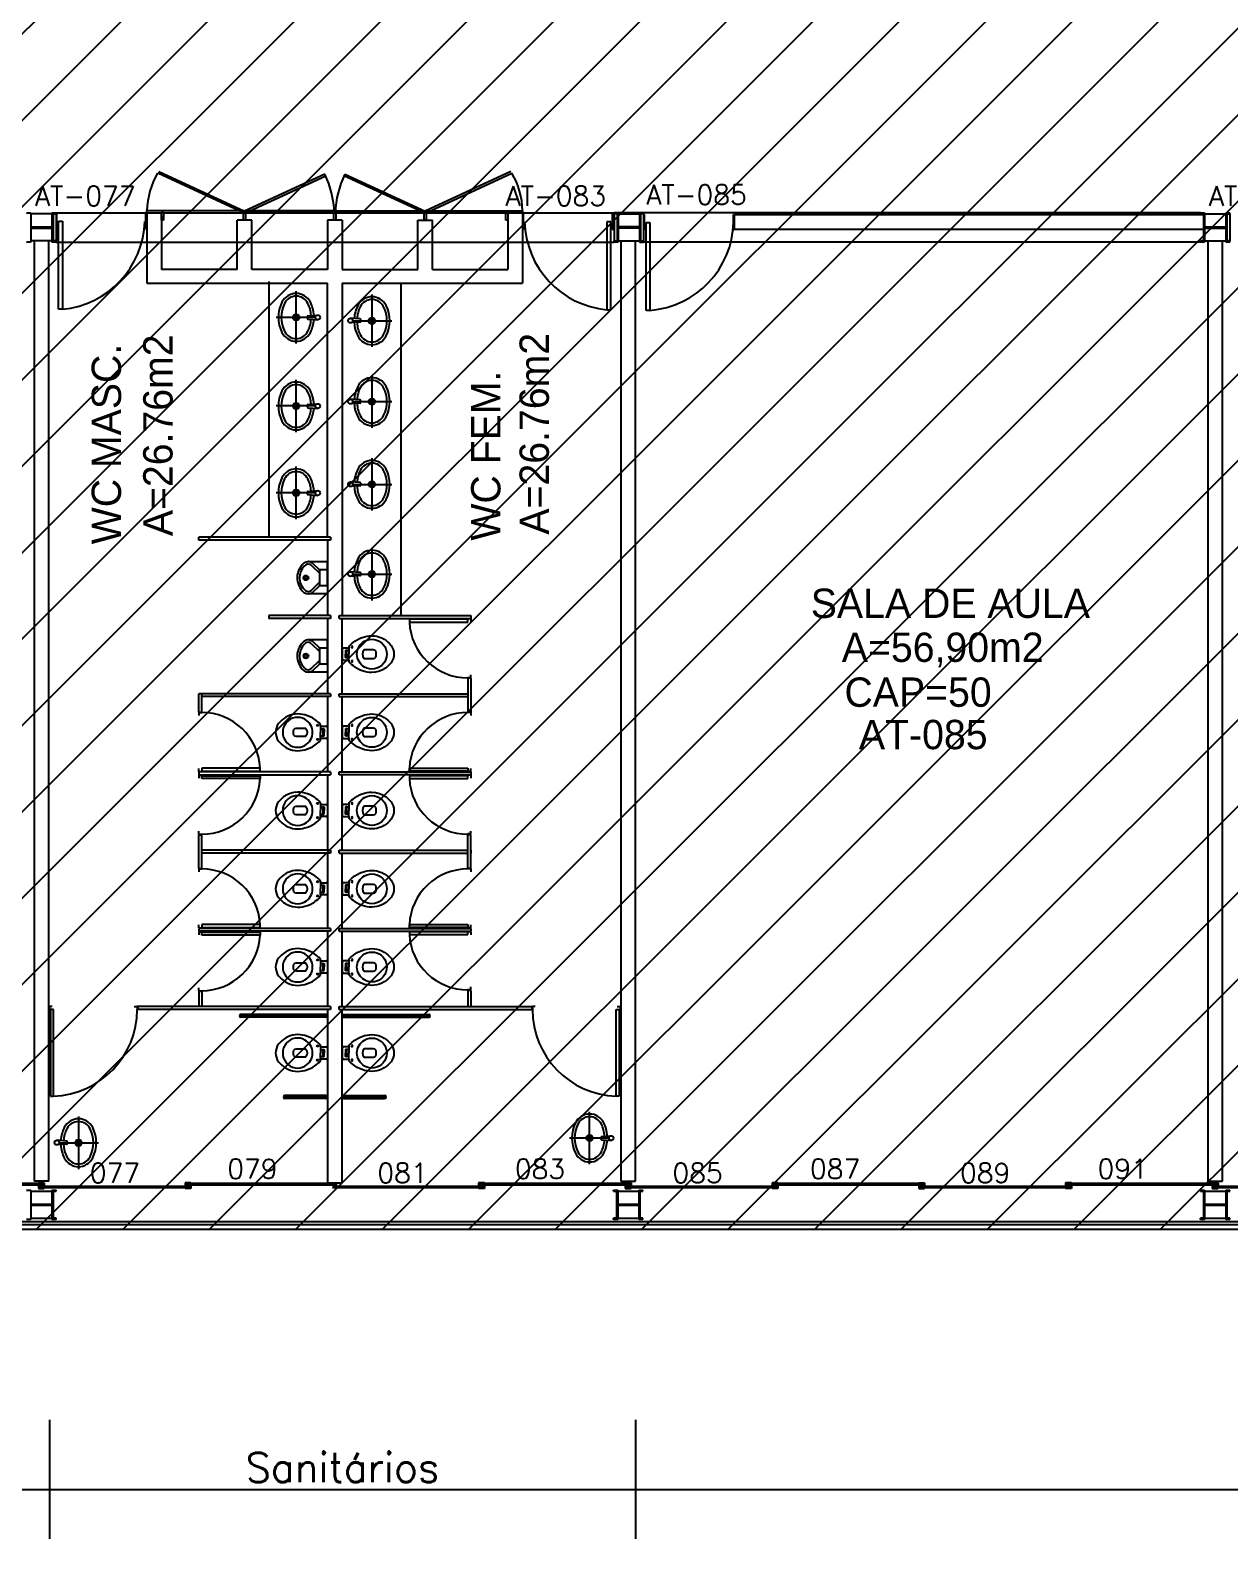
# Model space of a CAD drawing. Extents: x 966 to 1086, y 39 to 70.
# Drawn here: x 1022.68 to 1034.94, y 39.35 to 54.78 of the extents above; entities that cross this region are included whole.
import ezdxf
from ezdxf.enums import TextEntityAlignment as Align

# ---------------------------------------------------------------- set-up
doc = ezdxf.new("R2010")
doc.units = 0
doc.header["$LTSCALE"] = 0.5
doc.header["$MEASUREMENT"] = 0
doc.header["$PDMODE"] = 34
doc.header["$PDSIZE"] = 0.1
doc.layers.get('0').update_dxf_attribs({"color": 3, "linetype": 'CONTINUOUS'})
doc.layers.get('DEFPOINTS').update_dxf_attribs({"linetype": 'CONTINUOUS'})
for name, color, linetype in [('3', 2, 'CONTINUOUS'), ('BLK', 2, 'CONTINUOUS'), ('DIVISORIA', 1, 'CONTINUOUS'), ('ENDEREÇO', 2, 'CONTINUOUS'), ('MATRIZ', 2, 'CONTINUOUS'), ('MATRIZ-1', 1, 'CONTINUOUS'), ('NMOD', 2, 'CONTINUOUS'), ('TEXTO-CENTRO-CUSTO', 2, 'CONTINUOUS')]:
    doc.layers.add(name, color=color, linetype=linetype)
doc.styles.add('FONTE', font='FONTE.shx', dxfattribs={"height": 0.4})
doc.styles.add('ROMANS', font='simplex.shx', dxfattribs={"height": 0.3})
doc.styles.add('UNB-100', font='simplex.shx', dxfattribs={"height": 0.2})
doc.dimstyles.new('1', dxfattribs={"dimtxt": 0.3, "dimasz": 0.18, "dimexe": 0.5, "dimexo": 1, "dimgap": 0.08, "dimtad": 1, "dimdec": 4, "dimzin": 12, "dimdsep": 46, "dimtxsty": 'ROMANS', "dimblk1": 'NONE', "dimblk2": 'NONE', "dimsah": 1, "dimcen": 0, "dimclrd": 2, "dimclre": 2, "dimclrt": 2, "dimadec": 0, "dimazin": 0, "dimtfac": 1, "dimtdec": 4, "dimtofl": 0, "dimtmove": 2, "dimatfit": 3, "dimldrblk": 'NONE', "dimfxl": 0, "dimtolj": 1, "dimtzin": 4, "dimarcsym": 0})

# ---------------------------------------------------------------- blocks, each defined once
blk = doc.blocks.new('*D4')
at = {"color": 2, "linetype": 'ByBlock'}
for p, q in [((778.792, 132.812), (778.792, 131.595)), ((796.792, 132.812), (796.792, 131.595)), ((796.792, 132.095), (778.792, 132.095))]:
    blk.add_line(p, q, dxfattribs=at)
at = {"layer": 'DEFPOINTS', "color": 0, "linetype": 'ByBlock'}
for p in [(778.792, 133.812), (796.792, 133.812), (778.792, 132.095)]:
    blk.add_point(p, dxfattribs=at)
at = {"color": 2, "linetype": 'ByBlock', "insert": (787.792, 132.325), "char_height": 0.3, "attachment_point": 5, "style": 'ROMANS'}
blk.add_mtext('\\A1;Salas de Aula', dxfattribs=at)
blk = doc.blocks.new('_NONE')
at = {"color": 0, "linetype": 'ByBlock'}
blk.add_circle((0, 0), 0.25, dxfattribs=at)
blk = doc.blocks.new('*D5')
at = {"color": 2, "linetype": 'ByBlock'}
for p, q in [((772.799, 132.812), (772.799, 131.595)), ((778.792, 132.812), (778.792, 131.595)), ((778.792, 132.095), (772.799, 132.095))]:
    blk.add_line(p, q, dxfattribs=at)
at = {"layer": 'DEFPOINTS', "color": 0, "linetype": 'ByBlock'}
for p in [(772.799, 133.812), (778.792, 133.812), (772.799, 132.095)]:
    blk.add_point(p, dxfattribs=at)
at = {"color": 2, "linetype": 'ByBlock', "insert": (775.795, 132.325), "char_height": 0.3, "attachment_point": 5, "style": 'ROMANS'}
blk.add_mtext('\\A1;Sanitários', dxfattribs=at)
blk = doc.blocks.new('MICTR-P')
for p, q in [((0, 0.08), (0, 0.155)), ((0.01, 0.165), (0.205, 0.165)), ((0, 0.08), (0, -0.08)), ((0.081, 0.08), (0, 0.08)), ((0.168, 0.129), (0.08, 0.046)), ((0.08, -0.076), (0.08, 0.076)), ((0.151, 0.147), (0.083, 0.083)), ((0, -0.08), (0, -0.155)), ((0, -0.08), (0.081, -0.08)), ((0.168, -0.129), (0.08, -0.046)), ((0.151, -0.147), (0.083, -0.083)), ((0.01, -0.165), (0.205, -0.165))]:
    blk.add_line(p, q)
for radius in [0.025, 0.015]:
    blk.add_circle((0.22, 0), radius)
for centre, radius, start, end in [((0.01, 0.155), 0.01, 90, 180), ((0.197, 0.098), 0.0675, 49.5319, 133.3634), ((0.09, 0.076), 0.01, 133.3634, 180), ((0.197, 0.098), 0.0425, 49.5319, 133.3634), ((0.114, 0), 0.171, 357.4005, 49.5319), ((0.114, 0), 0.196, 358.2793, 49.5319), ((0.09, -0.076), 0.01, 180, 226.6366), ((0.197, -0.098), 0.0675, 226.6366, 310.4681), ((0.197, -0.098), 0.0425, 226.6366, 310.4681), ((0.114, 0), 0.171, 310.4681, 357.3509), ((0.114, 0), 0.196, 310.4681, 357.7012), ((0.01, -0.155), 0.01, 180, 270)]:
    blk.add_arc(centre, radius, start, end)
blk = doc.blocks.new('Vsimples')
at = {"color": 2}
for p, q in [((0, 0), (0, 0.052)), ((0, -0.051), (0, 0)), ((0.012, 0.062), (0.07, 0.062)), ((0.07, 0.069), (0.07, 0.074)), ((0.07, 0.062), (0.07, 0.069)), ((0.07, -0.062), (0.012, -0.062)), ((0.07, -0.069), (0.07, -0.062)), ((0.07, -0.074), (0.07, -0.069))]:
    blk.add_line(p, q, dxfattribs=at)
for points in [[(0.07, 0.044, -0.380199), (0.062, 0.036), (0.051, 0.036, -0.087349), (0.047, 0.037, 0.172037), (0.038, 0.037, 0.102747), (0.036, 0.036, 0.167994), (0.035, 0.032), (0.035, 0)], [(0.07, -0.044, 0.380199), (0.062, -0.036), (0.051, -0.036, 0.087349), (0.047, -0.037, -0.172037), (0.038, -0.037, -0.102747), (0.036, -0.036, -0.167994), (0.035, -0.032), (0.035, 0)]]:
    blk.add_lwpolyline(points, format="xyb", dxfattribs=at)
at = {"color": 1}
blk.add_lwpolyline([(0.046, -0.035), (0.046, 0), (0.046, 0.035)], dxfattribs=at)
at = {"color": 2}
for points in [[(0.07, 0.062), (0.07, 0)], [(0.07, -0.062), (0.07, 0)]]:
    blk.add_lwpolyline(points, dxfattribs=at)
at = {"color": 1}
for points in [[(0.152, 0, 0.268395), (0.23, -0.133, 0.179674), (0.33, -0.151, 0.170707), (0.421, -0.1, 0.179561), (0.457, 0, 0.179561), (0.421, 0.1, 0.170707), (0.33, 0.151, 0.179674), (0.23, 0.133, 0.268395)], [(0.343, 0.03, -0.183333), (0.343, -0.03, -0.302776), (0.32, -0.044), (0.224, -0.044, -0.370787), (0.224, 0.044), (0.32, 0.044, -0.302776)]]:
    blk.add_lwpolyline(points, format="xyb", close=True, dxfattribs=at)
for centre in [(0.1, 0.073), (0.1, -0.073)]:
    blk.add_circle(centre, 0.0075, dxfattribs=at)
at = {"color": 2}
for centre, radius, start, end in [((0.318, -0.145), 0.335, 105.2525, 124.1524), ((0.3, -0.055), 0.243, 82.9547, 106.7622), ((0.302, -0.06), 0.248, 58.927, 83.517), ((0.012, 0.051), 0.0118, 88.7011, 176.3198), ((0.08, 0.075), 0.0102, 134.7561, 181.6914), ((0.311, -0.132), 0.32, 124.4619, 138.0521), ((0.289, -0.076), 0.268, 38.1603, 58.3191), ((0.381, 0), 0.149, 359.8718, 36.9981), ((0.012, -0.051), 0.0118, 183.6802, 271.2989), ((0.08, -0.075), 0.0102, 178.3086, 225.2439), ((0.311, 0.132), 0.32, 221.9479, 235.5381), ((0.318, 0.145), 0.335, 235.8476, 254.7475), ((0.302, 0.06), 0.248, 276.483, 301.073), ((0.289, 0.076), 0.268, 301.6809, 321.8397), ((0.381, 0), 0.149, 323.0019, 0.1282), ((0.3, 0.055), 0.243, 253.2378, 277.0453)]:
    blk.add_arc(centre, radius, start, end, dxfattribs=at)

msp = doc.modelspace()

# ---------------------------------------------------------------- hatches: boundary and pattern name
at = {"layer": 'DIVISORIA'}
h = msp.add_hatch(dxfattribs=at)
h.set_pattern_fill('ANSI31', color=256, scale=5, style=0)
h.paths.add_polyline_path([(965.64165, 67.0132), (965.64165, 42.5132), (1085.94106, 42.5132), (1085.94106, 67.0132)])

# ---------------------------------------------------------------- linework, layer by layer
msp.add_lwpolyline([(965.64165, 67.0132), (1085.94106, 67.0132), (1085.94106, 42.5132), (965.64165, 42.5132)], close=True)
at = {"layer": 'MATRIZ'}
for p, q in [((1024.8591, 52.91284), (1023.98131, 53.31793)), ((1023.99177, 53.33498), (1024.8691, 52.93016)), ((1025.69018, 53.30902), (1024.8691, 52.93016)), ((1024.8791, 52.91284), (1025.6987, 53.29107)), ((1026.7042, 52.91284), (1025.8846, 53.29107)), ((1025.89312, 53.30902), (1026.7142, 52.93016)), ((1027.59153, 53.33498), (1026.7142, 52.93016)), ((1026.7242, 52.91284), (1027.60199, 53.31793)), ((1023.87155, 52.9128), (1023.87155, 52.9328)), ((1024.8661, 52.9328), (1023.87155, 52.9328)), ((1024.8591, 52.91284), (1024.8691, 52.93016)), ((1024.8661, 52.9128), (1024.8661, 52.9328)), ((1024.8791, 52.91284), (1024.8691, 52.93016)), ((1025.78865, 52.9328), (1024.8721, 52.9328)), ((1024.8721, 52.9128), (1024.8721, 52.9328)), ((1025.78865, 52.91283), (1025.78865, 52.93283)), ((1025.79465, 52.91283), (1025.79465, 52.93283)), ((1025.79465, 52.9328), (1026.7112, 52.9328)), ((1026.7042, 52.91284), (1026.7142, 52.93016)), ((1026.7112, 52.9128), (1026.7112, 52.9328)), ((1026.7242, 52.91284), (1026.7142, 52.93016)), ((1026.7172, 52.9128), (1026.7172, 52.9328)), ((1026.7172, 52.9328), (1027.71175, 52.9328)), ((1027.71175, 52.9328), (1027.71175, 52.1928)), ((1022.64165, 52.9128), (1022.68365, 52.9128)), ((1022.68365, 52.9128), (1022.68365, 52.6128)), ((1022.89965, 52.9008), (1022.68365, 52.9008)), ((1022.89965, 52.9128), (1022.94165, 52.9128)), ((1022.89965, 52.9128), (1022.89965, 52.6128)), ((1022.91165, 52.9008), (1022.94165, 52.9008)), ((1022.91165, 52.9008), (1022.91165, 52.6248)), ((1022.94165, 52.9008), (1022.94165, 52.9128)), ((1022.94165, 52.9008), (1022.94165, 52.9128)), ((1022.94165, 52.9008), (1022.94165, 52.6248)), ((1022.94665, 52.74072), (1022.94665, 52.90072)), ((1022.95165, 52.90072), (1022.94665, 52.90072)), ((1022.95165, 52.74072), (1022.95165, 52.90072)), ((1022.96721, 52.82594), (1023.00721, 52.82594)), ((1022.96721, 51.92594), (1022.96721, 52.82594)), ((1023.00721, 52.82594), (1023.00721, 51.92594)), ((1023.86155, 52.74551), (1023.86155, 52.90551)), ((1023.86655, 52.90551), (1023.86155, 52.90551)), ((1023.86655, 52.74551), (1023.86655, 52.90551)), ((1023.87155, 52.9128), (1023.87155, 52.1928)), ((1023.87155, 52.9128), (1024.87174, 52.9128)), ((1024.04155, 52.9128), (1024.02155, 52.9128)), ((1024.02155, 52.8378), (1024.02155, 52.9128)), ((1024.02155, 52.88212), (1024.02155, 52.33212)), ((1024.04155, 52.8378), (1024.02155, 52.8378)), ((1024.04155, 52.91273), (1024.04155, 52.8378)), ((1024.9441, 52.83784), (1024.7941, 52.83783)), ((1024.7941, 52.33212), (1024.7941, 52.83783)), ((1024.8791, 52.91283), (1024.8591, 52.91283)), ((1024.8591, 52.83783), (1024.8591, 52.91283)), ((1024.8791, 52.83783), (1024.8591, 52.83783)), ((1025.86665, 52.9128), (1024.87774, 52.9128)), ((1024.8791, 52.91277), (1024.8791, 52.83783)), ((1024.9441, 52.33212), (1024.9441, 52.83784)), ((1025.71665, 52.9128), (1026.70556, 52.9128)), ((1025.71665, 52.83787), (1025.71665, 52.33419)), ((1025.86665, 52.83787), (1025.71665, 52.83787)), ((1025.80165, 52.91287), (1025.78165, 52.91287)), ((1025.78165, 52.83787), (1025.78165, 52.91287)), ((1025.80165, 52.83787), (1025.78165, 52.83787)), ((1025.80165, 52.9128), (1025.80165, 52.83787)), ((1025.86665, 52.83787), (1025.86665, 52.33219)), ((1026.6392, 52.83784), (1026.7892, 52.83783)), ((1026.6392, 52.33212), (1026.6392, 52.83784)), ((1026.7242, 52.91277), (1026.7042, 52.91277)), ((1026.7042, 52.83777), (1026.7042, 52.91277)), ((1026.7242, 52.83777), (1026.7042, 52.83777)), ((1027.71175, 52.9128), (1026.71156, 52.9128)), ((1026.7242, 52.9127), (1026.7242, 52.83777)), ((1026.7892, 52.33212), (1026.7892, 52.83783)), ((1027.56175, 52.91283), (1027.54175, 52.91283)), ((1027.54175, 52.83783), (1027.54175, 52.91283)), ((1027.56175, 52.83783), (1027.54175, 52.83783)), ((1027.56175, 52.91276), (1027.56175, 52.83783)), ((1027.56175, 52.88212), (1027.56175, 52.33212)), ((1027.71675, 52.74109), (1027.71675, 52.90109)), ((1027.71675, 52.90109), (1027.72175, 52.90109)), ((1027.72175, 52.74109), (1027.72175, 52.90109)), ((1028.57337, 52.82152), (1028.57337, 51.92152)), ((1028.61337, 52.82152), (1028.57337, 52.82152)), ((1028.61337, 51.92152), (1028.61337, 52.82152)), ((1028.63165, 52.74109), (1028.63165, 52.90109)), ((1028.63165, 52.90109), (1028.63665, 52.90109)), ((1028.63665, 52.74109), (1028.63665, 52.90109)), ((1028.94724, 52.9128), (1028.64724, 52.9128)), ((1028.68924, 52.9128), (1028.64724, 52.9128)), ((1028.64724, 52.9008), (1028.64724, 52.9128)), ((1028.64724, 52.9128), (1028.64724, 52.6248)), ((1028.67724, 52.9008), (1028.64724, 52.9008)), ((1028.67724, 52.9008), (1028.67724, 52.6248)), ((1028.68924, 52.9128), (1028.68924, 52.6128)), ((1028.68924, 52.9008), (1028.90524, 52.9008)), ((1028.90524, 52.9128), (1028.90524, 52.6128)), ((1028.94724, 52.9128), (1028.90524, 52.9128)), ((1028.91724, 52.9008), (1028.91724, 52.6248)), ((1028.94724, 52.9008), (1028.91724, 52.9008)), ((1028.94724, 52.9008), (1028.94724, 52.9128)), ((1028.94724, 52.9008), (1028.94724, 52.6128)), ((1028.95271, 52.73479), (1028.95271, 52.89479)), ((1028.95771, 52.89479), (1028.95271, 52.89479)), ((1028.95771, 52.73479), (1028.95771, 52.89479)), ((1028.97324, 52.81522), (1029.01324, 52.81522)), ((1028.97324, 51.91522), (1028.97324, 52.81522)), ((1029.01324, 52.81522), (1029.01324, 51.91522)), ((1029.87261, 52.89479), (1029.86761, 52.89479)), ((1029.86761, 52.73479), (1029.86761, 52.89479)), ((1029.87261, 52.73479), (1029.87261, 52.89479)), ((1034.67165, 52.8908), (1029.87761, 52.8908)), ((1029.87761, 52.7408), (1029.87761, 52.8908)), ((1034.64165, 52.91279), (1034.68365, 52.91279)), ((1034.64165, 52.90079), (1034.64165, 52.91279)), ((1034.64165, 52.90079), (1034.67165, 52.90079)), ((1034.67165, 52.90079), (1034.67165, 52.62479)), ((1034.68365, 52.91279), (1034.68365, 52.61279)), ((1034.68365, 52.90079), (1034.89965, 52.90079)), ((1034.89965, 52.91279), (1034.89965, 52.61279)), ((1034.89965, 52.91279), (1034.94165, 52.91279)), ((1034.91165, 52.90079), (1034.91165, 52.62479)), ((1034.91165, 52.90079), (1034.94165, 52.90079)), ((1034.94165, 52.90079), (1034.94165, 52.91279)), ((1034.94165, 52.90079), (1034.94165, 52.62479)), ((1022.68365, 52.7688), (1022.89965, 52.7688)), ((1022.68365, 52.7568), (1022.89965, 52.7568)), ((1022.89965, 52.6248), (1022.68365, 52.6248)), ((1022.71665, 52.6248), (1022.71665, 43.00768)), ((1022.86665, 43.00768), (1022.86665, 52.6248)), ((1022.94165, 52.6248), (1022.91165, 52.6248)), ((1022.94165, 52.6128), (1022.94165, 52.6248)), ((1022.95165, 52.74072), (1022.94665, 52.74072)), ((1023.86655, 52.74551), (1023.86155, 52.74551)), ((1027.71675, 52.74109), (1027.72175, 52.74109)), ((1028.63165, 52.74109), (1028.63665, 52.74109)), ((1028.64724, 52.6128), (1028.64724, 52.6248)), ((1028.64724, 52.6248), (1028.67724, 52.6248)), ((1028.90524, 52.7688), (1028.68924, 52.7688)), ((1028.90524, 52.7568), (1028.68924, 52.7568)), ((1028.68924, 52.6248), (1028.90524, 52.6248)), ((1028.71665, 52.6248), (1028.71665, 43.00768)), ((1028.86665, 43.00768), (1028.86665, 52.6248)), ((1028.91724, 52.6248), (1028.94724, 52.6248)), ((1028.94724, 52.6128), (1028.94724, 52.6248)), ((1028.95771, 52.73479), (1028.95271, 52.73479)), ((1029.87261, 52.73479), (1029.86761, 52.73479)), ((1034.67165, 52.7408), (1029.87761, 52.7408)), ((1034.64165, 52.61279), (1034.64165, 52.62479)), ((1034.67165, 52.62479), (1034.64165, 52.62479)), ((1034.68365, 52.76879), (1034.89965, 52.76879)), ((1034.68365, 52.75679), (1034.89965, 52.75679)), ((1034.68365, 52.62479), (1034.89965, 52.62479)), ((1034.71665, 52.62479), (1034.71665, 43.00861)), ((1034.86665, 43.00861), (1034.86665, 52.62479)), ((1034.94165, 52.62479), (1034.91165, 52.62479)), ((1034.94165, 52.61279), (1034.94165, 52.62479)), ((1022.68365, 52.6128), (1022.64165, 52.6128)), ((1022.94165, 52.6128), (1022.89965, 52.6128)), ((1028.68924, 52.6128), (1028.64724, 52.6128)), ((1028.90524, 52.6128), (1028.94724, 52.6128)), ((1034.68365, 52.61279), (1034.64165, 52.61279)), ((1034.94165, 52.61279), (1034.89965, 52.61279)), ((1024.7941, 52.33212), (1024.02155, 52.33212)), ((1025.71665, 52.33212), (1024.9441, 52.33212)), ((1025.86665, 52.33212), (1026.6392, 52.33212)), ((1026.7892, 52.33212), (1027.56175, 52.33212)), ((1023.87155, 52.1928), (1025.71665, 52.1928)), ((1025.11665, 52.20954), (1025.11665, 49.59454)), ((1025.71665, 49.59454), (1025.71665, 52.1928)), ((1025.86665, 52.1928), (1025.86665, 48.79454)), ((1025.86665, 52.1928), (1027.71175, 52.1928)), ((1026.46601, 52.1928), (1026.46601, 48.79454)), ((1025.39694, 51.57498), (1025.39694, 52.11209)), ((1026.17143, 52.07767), (1026.17143, 51.54055)), ((1023.00721, 51.92594), (1022.96721, 51.92594)), ((1025.51197, 51.83382), (1025.51197, 51.85099)), ((1025.51936, 51.85897), (1025.61705, 51.86641)), ((1028.57337, 51.92152), (1028.61337, 51.92152)), ((1029.01324, 51.91522), (1028.97324, 51.91522)), ((1025.60189, 51.84354), (1025.19199, 51.84354)), ((1025.51936, 51.82584), (1025.61705, 51.81841)), ((1026.049, 51.8268), (1025.95131, 51.83424)), ((1026.049, 51.79368), (1025.95131, 51.78624)), ((1025.96647, 51.80911), (1026.37638, 51.80911)), ((1026.0564, 51.81882), (1026.0564, 51.80165)), ((1026.17143, 51.24999), (1026.17143, 50.71288)), ((1025.39694, 50.66848), (1025.39694, 51.20559)), ((1025.60189, 50.93704), (1025.19199, 50.93704)), ((1025.51197, 50.92732), (1025.51197, 50.94449)), ((1025.51936, 50.95247), (1025.61705, 50.95991)), ((1026.049, 50.99913), (1025.95131, 51.00656)), ((1026.049, 50.966), (1025.95131, 50.95856)), ((1025.96647, 50.98144), (1026.37638, 50.98144)), ((1026.0564, 50.99115), (1026.0564, 50.97398)), ((1025.51936, 50.91934), (1025.61705, 50.91191)), ((1025.39694, 49.77975), (1025.39694, 50.31686)), ((1026.17143, 50.40405), (1026.17143, 49.86693)), ((1026.049, 50.15318), (1025.95131, 50.16062)), ((1025.60189, 50.04831), (1025.19199, 50.04831)), ((1025.51197, 50.03859), (1025.51197, 50.05576)), ((1025.51936, 50.06374), (1025.61705, 50.07118)), ((1025.51936, 50.03061), (1025.61705, 50.02318)), ((1026.049, 50.12006), (1025.95131, 50.11262)), ((1025.96647, 50.13549), (1026.37638, 50.13549)), ((1026.0564, 50.14521), (1026.0564, 50.12804)), ((1024.40165, 49.56454), (1024.40165, 49.59454)), ((1025.74665, 49.59454), (1024.40165, 49.59454)), ((1025.74665, 49.56454), (1024.40165, 49.56454)), ((1025.71665, 49.56454), (1025.71665, 48.79454)), ((1025.74665, 49.59454), (1025.74665, 49.56454)), ((1026.17143, 49.48582), (1026.17143, 48.94871)), ((1026.049, 49.23496), (1025.95131, 49.24239)), ((1026.0564, 49.22698), (1026.0564, 49.20981)), ((1026.049, 49.20183), (1025.95131, 49.19439)), ((1025.96647, 49.21727), (1026.37638, 49.21727)), ((1025.74665, 48.79454), (1025.11665, 48.79454)), ((1025.11665, 48.79454), (1025.11665, 48.76454)), ((1025.74665, 48.76454), (1025.11665, 48.76454)), ((1025.71665, 48.76454), (1025.71665, 47.99454)), ((1025.74665, 48.79454), (1025.74665, 48.76454)), ((1025.83665, 48.79454), (1027.18165, 48.79454)), ((1025.83665, 48.76454), (1025.83665, 48.79454)), ((1025.83665, 48.76454), (1027.18165, 48.76454)), ((1025.86665, 47.99454), (1025.86665, 48.76454)), ((1027.18165, 48.75954), (1027.15165, 48.75954)), ((1027.18165, 48.79454), (1027.18165, 48.76454)), ((1027.18165, 48.75954), (1027.18165, 48.72954)), ((1026.5538, 48.75556), (1026.5538, 48.72556)), ((1027.15165, 48.75556), (1026.5538, 48.75556)), ((1026.5538, 48.72556), (1027.15165, 48.72556)), ((1027.15165, 48.72556), (1027.15165, 48.75556)), ((1027.18165, 48.15696), (1027.15165, 48.15696)), ((1027.18165, 48.15196), (1027.15165, 48.15196)), ((1027.15165, 48.15196), (1027.15165, 47.80711)), ((1027.18165, 48.15696), (1027.18165, 48.18696)), ((1027.18165, 48.15196), (1027.18165, 47.80711)), ((1024.40165, 47.80711), (1024.40165, 47.99454)), ((1025.74665, 47.99454), (1024.40165, 47.99454)), ((1024.43165, 47.80711), (1024.43165, 47.99454)), ((1025.74665, 47.99454), (1025.74665, 47.96454)), ((1025.83665, 47.99454), (1027.15165, 47.99454)), ((1025.83665, 47.96454), (1025.83665, 47.99454)), ((1025.74665, 47.96454), (1024.43165, 47.96454)), ((1025.71665, 47.96454), (1025.71665, 47.19454)), ((1025.83665, 47.96454), (1027.15165, 47.96454)), ((1025.86665, 47.19454), (1025.86665, 47.96454)), ((1024.40165, 47.80711), (1024.43165, 47.80711)), ((1024.40165, 47.80211), (1024.43165, 47.80211)), ((1024.40165, 47.80211), (1024.40165, 47.77211)), ((1027.18165, 47.80711), (1027.15165, 47.80711)), ((1027.18165, 47.80211), (1027.15165, 47.80211)), ((1027.18165, 47.80211), (1027.18165, 47.77211)), ((1024.40165, 47.19954), (1024.40165, 47.22954)), ((1024.43165, 47.23351), (1024.43165, 47.20351)), ((1025.0295, 47.23351), (1024.43165, 47.23351)), ((1025.0295, 47.20351), (1025.0295, 47.23351)), ((1026.5538, 47.23351), (1027.15165, 47.23351)), ((1026.5538, 47.20351), (1026.5538, 47.23351)), ((1027.15165, 47.23351), (1027.15165, 47.20351)), ((1027.18165, 47.19954), (1027.18165, 47.22954)), ((1024.40165, 47.19954), (1024.43165, 47.19954)), ((1024.40165, 47.19454), (1024.40165, 47.16454)), ((1025.74665, 47.19454), (1024.40165, 47.19454)), ((1024.40165, 47.16454), (1025.74665, 47.16454)), ((1024.40165, 47.15954), (1024.43165, 47.15954)), ((1024.40165, 47.15954), (1024.40165, 47.12954)), ((1024.43165, 47.20351), (1025.0295, 47.20351)), ((1024.43165, 47.12556), (1024.43165, 47.15556)), ((1024.43165, 47.15556), (1025.0295, 47.15556)), ((1025.0295, 47.12556), (1024.43165, 47.12556)), ((1025.0295, 47.15556), (1025.0295, 47.12556)), ((1025.71665, 47.16454), (1025.71665, 46.39454)), ((1025.74665, 47.19454), (1025.74665, 47.16454)), ((1025.83665, 47.19454), (1027.18165, 47.19454)), ((1025.83665, 47.16454), (1025.83665, 47.19454)), ((1027.18165, 47.16454), (1025.83665, 47.16454)), ((1025.86665, 46.39454), (1025.86665, 47.16454)), ((1027.15165, 47.20351), (1026.5538, 47.20351)), ((1026.5538, 47.15556), (1026.5538, 47.12556)), ((1027.15165, 47.15556), (1026.5538, 47.15556)), ((1026.5538, 47.12556), (1027.15165, 47.12556)), ((1027.18165, 47.19954), (1027.15165, 47.19954)), ((1027.18165, 47.15954), (1027.15165, 47.15954)), ((1027.15165, 47.12556), (1027.15165, 47.15556)), ((1027.18165, 47.19454), (1027.18165, 47.16454)), ((1027.18165, 47.15954), (1027.18165, 47.12954)), ((1024.40165, 46.55696), (1024.40165, 46.58696)), ((1024.40165, 46.55696), (1024.43165, 46.55696)), ((1024.40165, 46.20711), (1024.40165, 46.55196)), ((1024.40165, 46.55196), (1024.43165, 46.55196)), ((1024.43165, 46.20711), (1024.43165, 46.55196)), ((1027.15165, 46.39454), (1027.15165, 46.56454)), ((1027.15165, 46.56454), (1027.18165, 46.56454)), ((1027.18165, 46.55696), (1027.15165, 46.55696)), ((1027.15165, 46.20711), (1027.15165, 46.55196)), ((1027.18165, 46.55196), (1027.15165, 46.55196)), ((1027.18165, 46.55696), (1027.18165, 46.58696)), ((1027.18165, 46.20711), (1027.18165, 46.55196)), ((1025.74665, 46.39454), (1024.43165, 46.39454)), ((1025.74665, 46.36454), (1024.43165, 46.36454)), ((1025.71665, 46.36454), (1025.71665, 45.59454)), ((1025.74665, 46.39454), (1025.74665, 46.36454)), ((1025.83665, 46.39454), (1027.15165, 46.39454)), ((1025.83665, 46.36454), (1025.83665, 46.39454)), ((1025.83665, 46.36454), (1027.15165, 46.36454)), ((1025.86665, 45.59454), (1025.86665, 46.36454)), ((1027.18165, 46.39454), (1027.18165, 46.36454)), ((1024.40165, 46.20711), (1024.43165, 46.20711)), ((1024.40165, 46.20211), (1024.43165, 46.20211)), ((1024.40165, 46.20211), (1024.40165, 46.17211)), ((1027.18165, 46.20711), (1027.15165, 46.20711)), ((1027.18165, 46.20211), (1027.15165, 46.20211)), ((1027.18165, 46.20211), (1027.18165, 46.17211)), ((1024.40165, 45.59954), (1024.40165, 45.62954)), ((1024.40165, 45.59954), (1024.43165, 45.59954)), ((1024.40165, 45.59454), (1024.40165, 45.56454)), ((1025.74665, 45.59454), (1024.40165, 45.59454)), ((1025.74665, 45.56454), (1024.40165, 45.56454)), ((1024.40165, 45.55954), (1024.43165, 45.55954)), ((1024.40165, 45.55954), (1024.40165, 45.52954)), ((1024.43165, 45.63351), (1024.43165, 45.60351)), ((1025.0295, 45.63351), (1024.43165, 45.63351)), ((1024.43165, 45.60351), (1025.0295, 45.60351)), ((1024.43165, 45.52556), (1024.43165, 45.55556)), ((1024.43165, 45.55556), (1025.0295, 45.55556)), ((1025.0295, 45.52556), (1024.43165, 45.52556)), ((1025.0295, 45.60351), (1025.0295, 45.63351)), ((1025.0295, 45.55556), (1025.0295, 45.52556)), ((1025.71665, 45.56454), (1025.71665, 44.79454)), ((1025.74665, 45.59454), (1025.74665, 45.56454)), ((1025.83665, 45.59454), (1027.18165, 45.59454)), ((1025.83665, 45.56454), (1025.83665, 45.59454)), ((1025.83665, 45.56454), (1027.18165, 45.56454)), ((1025.86665, 44.79454), (1025.86665, 45.56454)), ((1026.5538, 45.63351), (1027.15165, 45.63351)), ((1026.5538, 45.60351), (1026.5538, 45.63351)), ((1027.15165, 45.60351), (1026.5538, 45.60351)), ((1026.5538, 45.56314), (1027.15165, 45.56314)), ((1026.5538, 45.56314), (1026.5538, 45.53314)), ((1026.5538, 45.53314), (1027.15165, 45.53314)), ((1027.15165, 45.63351), (1027.15165, 45.60351)), ((1027.18165, 45.59954), (1027.15165, 45.59954)), ((1027.15165, 45.53314), (1027.15165, 45.56314)), ((1027.18165, 45.55954), (1027.15165, 45.55954)), ((1027.18165, 45.59954), (1027.18165, 45.62954)), ((1027.18165, 45.59454), (1027.18165, 45.56454)), ((1027.18165, 45.55954), (1027.18165, 45.52954)), ((1024.40165, 44.95696), (1024.40165, 44.98696)), ((1024.40165, 44.95696), (1024.43165, 44.95696)), ((1024.40165, 44.95196), (1024.43165, 44.95196)), ((1024.40165, 44.95196), (1024.40165, 44.79454)), ((1024.43165, 44.95196), (1024.43165, 44.79454)), ((1027.18165, 44.96454), (1027.15165, 44.96454)), ((1027.18165, 44.95954), (1027.15165, 44.95954)), ((1027.15165, 44.95954), (1027.15165, 44.79454)), ((1027.18165, 44.96454), (1027.18165, 44.99454)), ((1027.18165, 44.95954), (1027.18165, 44.79454)), ((1022.90365, 44.79454), (1022.87365, 44.79454)), ((1022.87365, 44.79454), (1022.87365, 44.76454)), ((1022.88592, 44.76454), (1022.88592, 43.87904)), ((1022.91592, 44.76454), (1022.88592, 44.76454)), ((1022.91592, 43.87904), (1022.91592, 44.76454)), ((1023.74192, 44.79454), (1023.77192, 44.79454)), ((1025.74665, 44.79454), (1023.76665, 44.79454)), ((1025.74665, 44.76454), (1023.76665, 44.76454)), ((1023.77192, 44.79454), (1023.77192, 44.76454)), ((1023.77692, 44.79454), (1023.77692, 44.76454)), ((1025.71665, 44.76454), (1025.71665, 42.99185)), ((1025.74665, 44.79454), (1025.74665, 44.76454)), ((1025.83665, 44.79454), (1027.81665, 44.79454)), ((1025.83665, 44.76454), (1025.83665, 44.79454)), ((1025.83665, 44.76454), (1027.81665, 44.76454)), ((1025.86665, 42.99185), (1025.86665, 44.76454)), ((1027.80638, 44.79454), (1027.80638, 44.76454)), ((1027.81138, 44.79454), (1027.81138, 44.76454)), ((1027.84138, 44.79454), (1027.81138, 44.79454)), ((1028.66738, 43.87904), (1028.66738, 44.76454)), ((1028.66738, 44.76454), (1028.69738, 44.76454)), ((1028.67965, 44.79454), (1028.70965, 44.79454)), ((1028.69738, 44.76454), (1028.69738, 43.87904)), ((1028.70965, 44.79454), (1028.70965, 44.76454)), ((1024.81665, 44.69954), (1024.81665, 44.69954)), ((1025.71056, 44.70754), (1024.81896, 44.70754)), ((1025.71056, 44.69154), (1024.81896, 44.69154)), ((1025.70535, 44.71254), (1024.82417, 44.71254)), ((1025.70535, 44.68654), (1024.82417, 44.68654)), ((1025.69787, 44.71454), (1024.83165, 44.71454)), ((1025.69787, 44.68454), (1024.83165, 44.68454)), ((1025.71287, 44.69954), (1025.71287, 44.69954)), ((1025.87043, 44.69954), (1025.87043, 44.69954)), ((1025.87274, 44.70754), (1026.76434, 44.70754)), ((1025.87274, 44.69154), (1026.76434, 44.69154)), ((1025.87795, 44.71254), (1026.75913, 44.71254)), ((1025.87795, 44.68654), (1026.75913, 44.68654)), ((1025.88543, 44.71454), (1026.75165, 44.71454)), ((1025.88543, 44.68454), (1026.75165, 44.68454)), ((1026.76665, 44.69954), (1026.76665, 44.69954)), ((1022.88592, 43.87904), (1022.91592, 43.87904)), ((1025.2668, 43.86954), (1025.2668, 43.86954)), ((1025.71056, 43.87754), (1025.26911, 43.87754)), ((1025.71056, 43.86154), (1025.26911, 43.86154)), ((1025.70535, 43.88254), (1025.27432, 43.88254)), ((1025.70535, 43.85654), (1025.27432, 43.85654)), ((1025.69787, 43.88454), (1025.2818, 43.88454)), ((1025.69787, 43.85454), (1025.2818, 43.85454)), ((1025.71287, 43.86954), (1025.71287, 43.86954)), ((1025.87043, 43.86954), (1025.87043, 43.86954)), ((1025.87274, 43.87754), (1026.31419, 43.87754)), ((1025.87274, 43.86154), (1026.31419, 43.86154)), ((1025.87795, 43.88254), (1026.30898, 43.88254)), ((1025.87795, 43.85654), (1026.30898, 43.85654)), ((1025.88543, 43.88454), (1026.3015, 43.88454)), ((1025.88543, 43.85454), (1026.3015, 43.85454)), ((1026.3165, 43.86954), (1026.3165, 43.86954)), ((1028.69738, 43.87904), (1028.66738, 43.87904)), ((1023.17143, 43.67015), (1023.17143, 43.13303)), ((1028.39694, 43.18158), (1028.39694, 43.71869)), ((1023.049, 43.41928), (1022.95131, 43.42672)), ((1023.049, 43.38615), (1022.95131, 43.37872)), ((1022.96647, 43.40159), (1023.37638, 43.40159)), ((1023.0564, 43.4113), (1023.0564, 43.39413)), ((1028.60189, 43.45013), (1028.19199, 43.45013)), ((1028.51197, 43.44042), (1028.51197, 43.45759)), ((1028.51936, 43.46557), (1028.61705, 43.473)), ((1028.51936, 43.43244), (1028.61705, 43.425)), ((1022.86665, 43.00768), (1022.71665, 43.00768)), ((1025.71665, 42.99185), (1025.86665, 42.99185)), ((1028.71665, 43.00768), (1028.86665, 43.00768)), ((1034.71665, 43.00861), (1034.86665, 43.00861))]:
    msp.add_line(p, q, dxfattribs=at)
for centre, radius in [((1025.39694, 51.84354), 0.03298), ((1025.39694, 51.84354), 0.0212), ((1025.61705, 51.84241), 0.024), ((1025.95131, 51.81024), 0.024), ((1026.17143, 51.80911), 0.03298), ((1026.17143, 51.80911), 0.0212), ((1025.39694, 50.93704), 0.03298), ((1025.39694, 50.93704), 0.0212), ((1025.61705, 50.93591), 0.024), ((1025.95131, 50.98256), 0.024), ((1026.17143, 50.98144), 0.03298), ((1026.17143, 50.98144), 0.0212), ((1025.95131, 50.13662), 0.024), ((1026.17143, 50.13549), 0.03298), ((1026.17143, 50.13549), 0.0212), ((1025.39694, 50.04831), 0.03298), ((1025.39694, 50.04831), 0.0212), ((1025.61705, 50.04718), 0.024), ((1025.95131, 49.21839), 0.024), ((1026.17143, 49.21727), 0.03298), ((1026.17143, 49.21727), 0.0212), ((1022.95131, 43.40272), 0.024), ((1023.17143, 43.40159), 0.03298), ((1023.17143, 43.40159), 0.0212), ((1028.39694, 43.45013), 0.03298), ((1028.39694, 43.45013), 0.0212), ((1028.61705, 43.449), 0.024)]:
    msp.add_circle(centre, radius, dxfattribs=at)
for centre, radius, start, end in [((1024.68355, 52.9128), 0.81225, 149.942267, 178.589059), ((1024.72583, 52.85901), 1.06418, 2.901029, 25.016171), ((1026.85747, 52.85901), 1.06418, 154.983829, 177.098971), ((1026.89975, 52.9128), 0.81225, 1.410941, 30.057733), ((1022.92232, 52.84828), 0.92624, 275.258505, 358.591344), ((1028.65826, 52.84386), 0.92624, 181.408656, 264.741495), ((1028.94378, 52.83669), 0.92408, 274.310497, 358.642288), ((1025.39694, 51.92664), 0.1619, 26.405351, 153.594648), ((1025.39694, 51.92664), 0.13363, 26.405351, 153.594648), ((1026.17143, 51.89221), 0.1619, 26.405352, 153.594646), ((1026.17143, 51.89221), 0.13363, 26.405352, 153.594646), ((1025.56431, 51.84354), 0.34876, 153.594648, 206.405352), ((1025.56431, 51.84354), 0.32049, 153.594648, 206.405352), ((1025.51997, 51.85099), 0.008, 94.353556, 180), ((1025.22957, 51.84354), 0.32049, 3.172, 26.405351), ((1025.22957, 51.84354), 0.34876, 3.267784, 26.405351), ((1026.33879, 51.80911), 0.34876, 153.594647, 176.362291), ((1026.33879, 51.80911), 0.32049, 153.594647, 176.425436), ((1026.00406, 51.80911), 0.32049, 333.594648, 26.405352), ((1026.00406, 51.80911), 0.34876, 333.594648, 26.405352), ((1025.39694, 51.76044), 0.13363, 206.405352, 333.594646), ((1025.51997, 51.83382), 0.008, 180, 265.646444), ((1025.22957, 51.84354), 0.32049, 333.594647, 356.425436), ((1025.22957, 51.84354), 0.34876, 333.594647, 356.362291), ((1026.33879, 51.80911), 0.34876, 183.267784, 206.405351), ((1026.33879, 51.80911), 0.32049, 183.172, 206.405351), ((1026.0484, 51.81882), 0.008, 0, 85.646444), ((1026.0484, 51.80165), 0.008, 274.353556, 0), ((1025.39694, 51.76044), 0.1619, 206.405352, 333.594646), ((1026.17143, 51.72601), 0.1619, 206.405351, 333.594648), ((1026.17143, 51.72601), 0.13363, 206.405351, 333.594648), ((1025.56431, 50.93704), 0.34876, 153.594648, 206.405352), ((1025.56431, 50.93704), 0.32049, 153.594648, 206.405352), ((1025.39694, 51.02014), 0.1619, 26.405351, 153.594648), ((1025.39694, 51.02014), 0.13363, 26.405351, 153.594648), ((1025.22957, 50.93704), 0.32049, 3.172, 26.405351), ((1025.22957, 50.93704), 0.34876, 3.267784, 26.405351), ((1026.33879, 50.98144), 0.34876, 153.594647, 176.362291), ((1026.33879, 50.98144), 0.32049, 153.594647, 176.425436), ((1026.17143, 51.06454), 0.1619, 26.405352, 153.594646), ((1026.17143, 51.06454), 0.13363, 26.405352, 153.594646), ((1026.00406, 50.98144), 0.32049, 333.594648, 26.405352), ((1026.00406, 50.98144), 0.34876, 333.594648, 26.405352), ((1025.51997, 50.94449), 0.008, 94.353556, 180), ((1025.51997, 50.92732), 0.008, 180, 265.646444), ((1026.33879, 50.98144), 0.34876, 183.267784, 206.405351), ((1026.33879, 50.98144), 0.32049, 183.172, 206.405351), ((1026.0484, 50.99115), 0.008, 0, 85.646444), ((1026.0484, 50.97398), 0.008, 274.353556, 0), ((1025.39694, 50.85394), 0.1619, 206.405352, 333.594646), ((1025.39694, 50.85394), 0.13363, 206.405352, 333.594646), ((1025.22957, 50.93704), 0.32049, 333.594647, 356.425436), ((1025.22957, 50.93704), 0.34876, 333.594647, 356.362291), ((1026.17143, 50.89833), 0.1619, 206.405351, 333.594648), ((1026.17143, 50.89833), 0.13363, 206.405351, 333.594648), ((1026.17143, 50.21859), 0.1619, 26.405352, 153.594646), ((1026.17143, 50.21859), 0.13363, 26.405352, 153.594646), ((1025.56431, 50.04831), 0.34876, 153.594648, 206.405352), ((1025.56431, 50.04831), 0.32049, 153.594648, 206.405352), ((1025.39694, 50.13141), 0.1619, 26.405351, 153.594648), ((1025.39694, 50.13141), 0.13363, 26.405351, 153.594648), ((1025.22957, 50.04831), 0.32049, 3.172, 26.405351), ((1025.22957, 50.04831), 0.34876, 3.267784, 26.405351), ((1026.33879, 50.13549), 0.34876, 153.594647, 176.362291), ((1026.33879, 50.13549), 0.32049, 153.594647, 176.425436), ((1026.0484, 50.14521), 0.008, 0, 85.646444), ((1026.00406, 50.13549), 0.32049, 333.594648, 26.405352), ((1026.00406, 50.13549), 0.34876, 333.594648, 26.405352), ((1025.51997, 50.05576), 0.008, 94.353556, 180), ((1025.51997, 50.03859), 0.008, 180, 265.646444), ((1025.22957, 50.04831), 0.32049, 333.594647, 356.425436), ((1025.22957, 50.04831), 0.34876, 333.594647, 356.362291), ((1026.33879, 50.13549), 0.34876, 183.267784, 206.405351), ((1026.33879, 50.13549), 0.32049, 183.172, 206.405351), ((1026.0484, 50.12804), 0.008, 274.353556, 0), ((1025.39694, 49.9652), 0.1619, 206.405352, 333.594646), ((1025.39694, 49.9652), 0.13363, 206.405352, 333.594646), ((1026.17143, 50.05239), 0.1619, 206.405351, 333.594648), ((1026.17143, 50.05239), 0.13363, 206.405351, 333.594648), ((1026.17143, 49.30037), 0.1619, 26.405352, 153.594646), ((1026.17143, 49.30037), 0.13363, 26.405352, 153.594646), ((1026.33879, 49.21727), 0.34876, 153.594647, 176.362291), ((1026.33879, 49.21727), 0.32049, 153.594647, 176.425436), ((1026.0484, 49.22698), 0.008, 0, 85.646444), ((1026.00406, 49.21727), 0.32049, 333.594648, 26.405352), ((1026.00406, 49.21727), 0.34876, 333.594648, 26.405352), ((1026.33879, 49.21727), 0.34876, 183.267784, 206.405351), ((1026.33879, 49.21727), 0.32049, 183.172, 206.405351), ((1026.0484, 49.20981), 0.008, 274.353556, 0), ((1026.17143, 49.13416), 0.13363, 206.405351, 333.594648), ((1026.17143, 49.13416), 0.1619, 206.405351, 333.594648), ((1027.15165, 48.75556), 0.5986, 182.872693, 270), ((1024.43165, 47.20351), 0.5986, 2.872693, 90), ((1027.15165, 47.20351), 0.5986, 90, 177.127307), ((1024.43165, 47.15556), 0.5986, 270, 357.127307), ((1027.15165, 47.15556), 0.5986, 182.872693, 270), ((1024.43165, 45.60351), 0.5986, 2.872693, 90), ((1027.15165, 45.60351), 0.5986, 90, 177.127307), ((1024.43165, 45.55556), 0.5986, 270, 357.127307), ((1027.15165, 45.56314), 0.5986, 182.872693, 270), ((1022.88592, 44.76454), 0.886, 271.940409, 0), ((1028.69738, 44.76454), 0.886, 180, 268.059591), ((1024.83165, 44.69954), 0.015, 90, 180), ((1024.83165, 44.69954), 0.015, 180, 270), ((1025.69787, 44.69954), 0.015, 0, 90), ((1025.69787, 44.69954), 0.015, 270, 0), ((1025.88543, 44.69954), 0.015, 90, 180), ((1025.88543, 44.69954), 0.015, 180, 270), ((1026.75165, 44.69954), 0.015, 0, 90), ((1026.75165, 44.69954), 0.015, 270, 0), ((1025.2818, 43.86954), 0.015, 90, 180), ((1025.2818, 43.86954), 0.015, 180, 270), ((1025.69787, 43.86954), 0.015, 0, 90), ((1025.69787, 43.86954), 0.015, 270, 0), ((1025.88543, 43.86954), 0.015, 90, 180), ((1025.88543, 43.86954), 0.015, 180, 270), ((1026.3015, 43.86954), 0.015, 0, 90), ((1026.3015, 43.86954), 0.015, 270, 0), ((1028.39694, 43.53323), 0.1619, 26.405351, 153.594648), ((1023.33879, 43.40159), 0.34876, 153.594647, 176.362291), ((1023.33879, 43.40159), 0.32049, 153.594647, 176.425436), ((1023.17143, 43.48469), 0.1619, 26.405352, 153.594646), ((1023.17143, 43.48469), 0.13363, 26.405352, 153.594646), ((1023.00406, 43.40159), 0.32049, 333.594648, 26.405352), ((1023.00406, 43.40159), 0.34876, 333.594648, 26.405352), ((1028.56431, 43.45013), 0.34876, 153.594648, 206.405352), ((1028.56431, 43.45013), 0.32049, 153.594648, 206.405352), ((1028.39694, 43.53323), 0.13363, 26.405351, 153.594648), ((1028.22957, 43.45013), 0.32049, 3.172, 26.405351), ((1028.22957, 43.45013), 0.34876, 3.267784, 26.405351), ((1023.33879, 43.40159), 0.34876, 183.267784, 206.405351), ((1023.33879, 43.40159), 0.32049, 183.172, 206.405351), ((1023.0484, 43.4113), 0.008, 0, 85.646444), ((1023.0484, 43.39413), 0.008, 274.353556, 0), ((1028.51997, 43.45759), 0.008, 94.353556, 180), ((1028.51997, 43.44042), 0.008, 180, 265.646444), ((1028.22957, 43.45013), 0.32049, 333.594647, 356.425436), ((1028.22957, 43.45013), 0.34876, 333.594647, 356.362291), ((1023.17143, 43.31849), 0.1619, 206.405351, 333.594648), ((1023.17143, 43.31849), 0.13363, 206.405351, 333.594648), ((1028.39694, 43.36703), 0.1619, 206.405352, 333.594646), ((1028.39694, 43.36703), 0.13363, 206.405352, 333.594646)]:
    msp.add_arc(centre, radius, start, end, dxfattribs=at)
at = {"layer": 'MATRIZ-1'}
for p, q in [((1022.94165, 52.9128), (1028.64724, 52.9128)), ((1034.64165, 52.9128), (1028.94724, 52.9128)), ((1022.94165, 52.6128), (1028.64724, 52.6128)), ((1034.64165, 52.6128), (1028.94724, 52.6128)), ((1022.81465, 42.98521), (1021.26865, 42.98521)), ((1022.81465, 42.96921), (1021.26865, 42.96921)), ((1022.64165, 42.91754), (1022.68365, 42.91754)), ((1022.68365, 42.91754), (1022.68365, 42.61754)), ((1022.68365, 42.90554), (1022.89965, 42.90554)), ((1022.76165, 42.99221), (1022.82165, 42.99221)), ((1022.76165, 42.99221), (1022.82165, 42.99221)), ((1022.76165, 42.96221), (1022.76165, 42.93221)), ((1022.82165, 42.96221), (1022.76165, 42.96221)), ((1022.76165, 42.96221), (1022.76165, 42.93221)), ((1022.82165, 42.96221), (1022.76165, 42.96221)), ((1022.76165, 42.93221), (1022.82165, 42.93221)), ((1022.76165, 42.93221), (1022.82165, 42.93221)), ((1022.76865, 42.95521), (1022.76865, 42.93921)), ((1022.76865, 42.95521), (1022.76865, 42.93921)), ((1022.76865, 42.95521), (1022.76865, 42.93921)), ((1022.76865, 42.95521), (1022.76865, 42.93921)), ((1024.31465, 42.95521), (1022.76865, 42.95521)), ((1024.31465, 42.95521), (1022.76865, 42.95521)), ((1024.31465, 42.93921), (1022.76865, 42.93921)), ((1024.31465, 42.93921), (1022.76865, 42.93921)), ((1022.81465, 42.96921), (1022.81465, 42.98521)), ((1022.81465, 42.96921), (1022.81465, 42.98521)), ((1022.82165, 42.99221), (1022.82165, 42.96221)), ((1022.82165, 42.99221), (1022.82165, 42.96221)), ((1022.89965, 42.91754), (1022.89965, 42.61754)), ((1022.89965, 42.91754), (1022.94165, 42.91754)), ((1022.91165, 42.90554), (1022.91165, 42.62954)), ((1022.91165, 42.90554), (1022.94165, 42.90554)), ((1022.94165, 42.90554), (1022.94165, 42.91754)), ((1024.26165, 42.99221), (1024.26165, 42.96221)), ((1024.32165, 42.99221), (1024.26165, 42.99221)), ((1024.26165, 42.99221), (1024.26165, 42.96221)), ((1024.32165, 42.99221), (1024.26165, 42.99221)), ((1024.26165, 42.96221), (1024.32165, 42.96221)), ((1024.26165, 42.96221), (1024.32165, 42.96221)), ((1024.32165, 42.93221), (1024.26165, 42.93221)), ((1024.32165, 42.93221), (1024.26165, 42.93221)), ((1024.26865, 42.96921), (1024.26865, 42.98521)), ((1024.26865, 42.96921), (1024.26865, 42.98521)), ((1025.81465, 42.98521), (1024.26865, 42.98521)), ((1025.81465, 42.98521), (1024.26865, 42.98521)), ((1025.81465, 42.96921), (1024.26865, 42.96921)), ((1025.81465, 42.96921), (1024.26865, 42.96921)), ((1024.31465, 42.95521), (1024.31465, 42.93921)), ((1024.31465, 42.95521), (1024.31465, 42.93921)), ((1024.32165, 42.96221), (1024.32165, 42.93221)), ((1024.32165, 42.96221), (1024.32165, 42.93221)), ((1027.31465, 42.95521), (1025.76865, 42.95521)), ((1027.31465, 42.95521), (1025.76865, 42.95521)), ((1027.31465, 42.93921), (1025.76865, 42.93921)), ((1027.31465, 42.93921), (1025.76865, 42.93921)), ((1025.77665, 42.98804), (1025.80665, 42.98804)), ((1025.77665, 42.98504), (1025.77665, 42.98804)), ((1025.77665, 42.98504), (1025.80365, 42.98504)), ((1025.77665, 42.97504), (1025.80365, 42.97504)), ((1025.77665, 42.97204), (1025.77665, 42.97504)), ((1025.77665, 42.97204), (1025.80665, 42.97204)), ((1025.77665, 42.96704), (1025.77665, 42.95104)), ((1025.77665, 42.96704), (1025.80665, 42.96704)), ((1025.77665, 42.95104), (1025.80665, 42.95104)), ((1025.77965, 42.96404), (1025.77965, 42.95404)), ((1025.77965, 42.96404), (1025.80665, 42.96404)), ((1025.77965, 42.95404), (1025.80665, 42.95404)), ((1025.78165, 42.96204), (1025.78165, 42.95604)), ((1025.80165, 42.97704), (1025.80165, 42.98304)), ((1025.80365, 42.97504), (1025.80365, 42.98504)), ((1025.80665, 42.97204), (1025.80665, 42.98804)), ((1025.80665, 42.96704), (1025.80665, 42.96404)), ((1025.80665, 42.95404), (1025.80665, 42.95104)), ((1027.26165, 42.99221), (1027.26165, 42.96221)), ((1027.32165, 42.99221), (1027.26165, 42.99221)), ((1027.26165, 42.99221), (1027.26165, 42.96221)), ((1027.32165, 42.99221), (1027.26165, 42.99221)), ((1027.26165, 42.96221), (1027.32165, 42.96221)), ((1027.26165, 42.96221), (1027.32165, 42.96221)), ((1027.32165, 42.93221), (1027.26165, 42.93221)), ((1027.32165, 42.93221), (1027.26165, 42.93221)), ((1028.81465, 42.98521), (1027.26865, 42.98521)), ((1028.81465, 42.98521), (1027.26865, 42.98521)), ((1027.26865, 42.96921), (1027.26865, 42.98521)), ((1027.26865, 42.96921), (1027.26865, 42.98521)), ((1028.81465, 42.96921), (1027.26865, 42.96921)), ((1028.81465, 42.96921), (1027.26865, 42.96921)), ((1027.31465, 42.95521), (1027.31465, 42.93921)), ((1027.31465, 42.95521), (1027.31465, 42.93921)), ((1027.32165, 42.96221), (1027.32165, 42.93221)), ((1027.32165, 42.96221), (1027.32165, 42.93221)), ((1028.64165, 42.90554), (1028.64165, 42.91754)), ((1028.64165, 42.91754), (1028.68365, 42.91754)), ((1028.64165, 42.90554), (1028.67165, 42.90554)), ((1028.67165, 42.90554), (1028.67165, 42.62954)), ((1028.68365, 42.91754), (1028.68365, 42.61754)), ((1028.68365, 42.90554), (1028.89965, 42.90554)), ((1028.76165, 42.99221), (1028.82165, 42.99221)), ((1028.76165, 42.96221), (1028.76165, 42.93221)), ((1028.82165, 42.96221), (1028.76165, 42.96221)), ((1028.76165, 42.93221), (1028.82165, 42.93221)), ((1030.31465, 42.95521), (1028.76865, 42.95521)), ((1028.76865, 42.95521), (1028.76865, 42.93921)), ((1028.76865, 42.95521), (1028.76865, 42.93921)), ((1030.31465, 42.93921), (1028.76865, 42.93921)), ((1028.81465, 42.96921), (1028.81465, 42.98521)), ((1028.82165, 42.99221), (1028.82165, 42.96221)), ((1028.89965, 42.91754), (1028.89965, 42.61754)), ((1028.89965, 42.91754), (1028.94165, 42.91754)), ((1028.91165, 42.90554), (1028.91165, 42.62954)), ((1028.91165, 42.90554), (1028.94165, 42.90554)), ((1028.94165, 42.90554), (1028.94165, 42.91754)), ((1030.26165, 42.99221), (1030.26165, 42.96221)), ((1030.32165, 42.99221), (1030.26165, 42.99221)), ((1030.26165, 42.96221), (1030.32165, 42.96221)), ((1030.32165, 42.93221), (1030.26165, 42.93221)), ((1031.81465, 42.98521), (1030.26865, 42.98521)), ((1030.26865, 42.96921), (1030.26865, 42.98521)), ((1031.81465, 42.96921), (1030.26865, 42.96921)), ((1030.31465, 42.95521), (1030.31465, 42.93921)), ((1030.32165, 42.96221), (1030.32165, 42.93221)), ((1031.76165, 42.99221), (1031.82165, 42.99221)), ((1031.76165, 42.96221), (1031.76165, 42.93221)), ((1031.82165, 42.96221), (1031.76165, 42.96221)), ((1031.76165, 42.93221), (1031.82165, 42.93221)), ((1031.76865, 42.95521), (1031.76865, 42.93921)), ((1033.31465, 42.95521), (1031.76865, 42.95521)), ((1033.31465, 42.93921), (1031.76865, 42.93921)), ((1031.81465, 42.96921), (1031.81465, 42.98521)), ((1031.82165, 42.99221), (1031.82165, 42.96221)), ((1033.26165, 42.99221), (1033.26165, 42.96221)), ((1033.32165, 42.99221), (1033.26165, 42.99221)), ((1033.26165, 42.96221), (1033.32165, 42.96221)), ((1033.32165, 42.93221), (1033.26165, 42.93221)), ((1034.81465, 42.98521), (1033.26865, 42.98521)), ((1033.26865, 42.96921), (1033.26865, 42.98521)), ((1034.81465, 42.96921), (1033.26865, 42.96921)), ((1033.31465, 42.95521), (1033.31465, 42.93921)), ((1033.32165, 42.96221), (1033.32165, 42.93221)), ((1034.64165, 42.90554), (1034.64165, 42.91754)), ((1034.64165, 42.91754), (1034.68365, 42.91754)), ((1034.64165, 42.90554), (1034.67165, 42.90554)), ((1034.67165, 42.90554), (1034.67165, 42.62954)), ((1034.68365, 42.91754), (1034.68365, 42.61754)), ((1034.68365, 42.90554), (1034.89965, 42.90554)), ((1034.76165, 42.99221), (1034.82165, 42.99221)), ((1034.76165, 42.96221), (1034.76165, 42.93221)), ((1034.82165, 42.96221), (1034.76165, 42.96221)), ((1034.76165, 42.93221), (1034.82165, 42.93221)), ((1036.31465, 42.95521), (1034.76865, 42.95521)), ((1034.76865, 42.95521), (1034.76865, 42.93921)), ((1034.76865, 42.95521), (1034.76865, 42.93921)), ((1036.31465, 42.93921), (1034.76865, 42.93921)), ((1034.81465, 42.96921), (1034.81465, 42.98521)), ((1034.82165, 42.99221), (1034.82165, 42.96221)), ((1034.89965, 42.91754), (1034.94165, 42.91754)), ((1034.89965, 42.91754), (1034.89965, 42.61754)), ((1034.91165, 42.90554), (1034.91165, 42.62954)), ((1034.91165, 42.90554), (1034.94165, 42.90554)), ((1034.94165, 42.90554), (1034.94165, 42.91754)), ((1022.68365, 42.77354), (1022.89965, 42.77354)), ((1022.68365, 42.76154), (1022.89965, 42.76154)), ((1028.68365, 42.77354), (1028.89965, 42.77354)), ((1028.68365, 42.76154), (1028.89965, 42.76154)), ((1034.68365, 42.77354), (1034.89965, 42.77354)), ((1034.68365, 42.76154), (1034.89965, 42.76154)), ((1048.29056, 42.5932), (965.64106, 42.5932)), ((1022.68365, 42.61754), (1022.64165, 42.61754)), ((1022.68365, 42.62954), (1022.89965, 42.62954)), ((1022.94165, 42.61754), (1022.89965, 42.61754)), ((1022.94165, 42.62954), (1022.91165, 42.62954)), ((1022.94165, 42.61754), (1022.94165, 42.62954)), ((1028.64165, 42.61754), (1028.64165, 42.62954)), ((1028.67165, 42.62954), (1028.64165, 42.62954)), ((1028.68365, 42.61754), (1028.64165, 42.61754)), ((1028.68365, 42.62954), (1028.89965, 42.62954)), ((1028.94165, 42.61754), (1028.89965, 42.61754)), ((1028.94165, 42.62954), (1028.91165, 42.62954)), ((1028.94165, 42.61754), (1028.94165, 42.62954)), ((1034.67165, 42.62954), (1034.64165, 42.62954)), ((1034.64165, 42.61754), (1034.64165, 42.62954)), ((1034.68365, 42.61754), (1034.64165, 42.61754)), ((1034.68365, 42.62954), (1034.89965, 42.62954)), ((1034.94165, 42.61754), (1034.89965, 42.61754)), ((1034.94165, 42.62954), (1034.91165, 42.62954)), ((1034.94165, 42.61754), (1034.94165, 42.62954)), ((1048.29056, 42.5632), (965.64106, 42.5632)), ((1085.94106, 42.5132), (965.64165, 42.5132))]:
    msp.add_line(p, q, dxfattribs=at)
at = {"layer": 'TEXTO-CENTRO-CUSTO', "color": 2, "linetype": 'ByBlock'}
for p, q in [((1022.87402, 40.56754), (1022.87402, 39.35056)), ((1022.87402, 39.85056), (974.7193, 39.85056))]:
    msp.add_line(p, q, dxfattribs=at)

# ---------------------------------------------------------------- block references
at = {"layer": 'BLK', "xscale": -1, "rotation": 180}
for p in [(1025.86665, 48.39918), (1025.86665, 47.59918), (1025.86665, 46.79918), (1025.86665, 45.99918), (1025.86665, 45.19918), (1025.86665, 44.31918)]:
    msp.add_blockref('Vsimples', p, dxfattribs=at)
at = {"layer": 'BLK', "rotation": 180}
for p in [(1025.71665, 47.59918), (1025.71665, 46.79918), (1025.71665, 45.99918), (1025.71665, 45.19918), (1025.71665, 44.31918)]:
    msp.add_blockref('Vsimples', p, dxfattribs=at)
at = {"layer": 'MATRIZ', "rotation": 180}
for p in [(1025.71665, 49.17954), (1025.71665, 48.37954)]:
    msp.add_blockref('MICTR-P', p, dxfattribs=at)

# ---------------------------------------------------------------- texts
at = {"layer": '3', "style": 'FONTE'}
for s, p in [('A=26.76m2', (1024.13295, 51.66868)), ('A=26.76m2', (1027.98052, 51.68454)), ('WC MASC.', (1023.60638, 51.57307)), ('WC FEM.', (1027.48524, 51.29854))]:
    msp.add_text(s, height=0.3, rotation=90, dxfattribs=at).set_placement(p, align=Align.RIGHT)
for s, p in [('SALA DE AULA', (1033.51172, 48.76943)), ('A=56,90m2', (1033.038, 48.3195)), ('CAP=50', (1032.50744, 47.86037)), ('AT-085', (1032.46539, 47.42678))]:
    msp.add_text(s, height=0.3, dxfattribs=at).set_placement(p, align=Align.RIGHT)
at = {"layer": 'ENDEREÇO', "style": 'UNB-100'}
for s, p in [('AT-077', (1023.75538, 52.98555)), ('AT-083', (1028.56524, 52.9856)), ('AT-085', (1030.00404, 52.99755)), ('AT-093', (1035.75538, 52.98554))]:
    msp.add_text(s, height=0.2, dxfattribs=at).set_placement(p, align=Align.RIGHT)
at = {"layer": 'NMOD', "style": 'UNB-100'}
for s, p in [('079', (1025.20706, 43.03488)), ('083', (1028.14674, 43.03488)), ('087', (1031.16367, 43.03488)), ('091', (1034.10335, 43.03488)), ('077', (1023.80113, 42.99231)), ('081', (1026.74081, 42.99231)), ('085', (1029.75774, 42.99231)), ('089', (1032.69742, 42.99231))]:
    msp.add_text(s, height=0.2, dxfattribs=at).set_placement(p, align=Align.RIGHT)

# ---------------------------------------------------------------- dimensions: what is measured, and where the dimension line sits
at = {"layer": 'TEXTO-CENTRO-CUSTO', "linetype": 'Continuous'}
for base, p1, p2, text, picture, middle in [((1022.87402, 39.85056), (1028.86707, 41.56754), (1022.87402, 41.56754), 'Sanitários', '*D5', (1025.87055, 40.08056)), ((1028.86707, 39.85056), (1046.86675, 41.56754), (1028.86707, 41.56754), 'Salas de Aula', '*D4', (1037.86691, 40.08056))]:
    dim = msp.add_linear_dim(base=base, p1=p1, p2=p2, angle=180, text=text, dimstyle='1', dxfattribs=at)
    dim.commit()
    dim.dimension.update_dxf_attribs({"geometry": picture, "text_midpoint": middle, "insert": (250.0751, -92.24427)})

doc.saveas('drawing.dxf')
